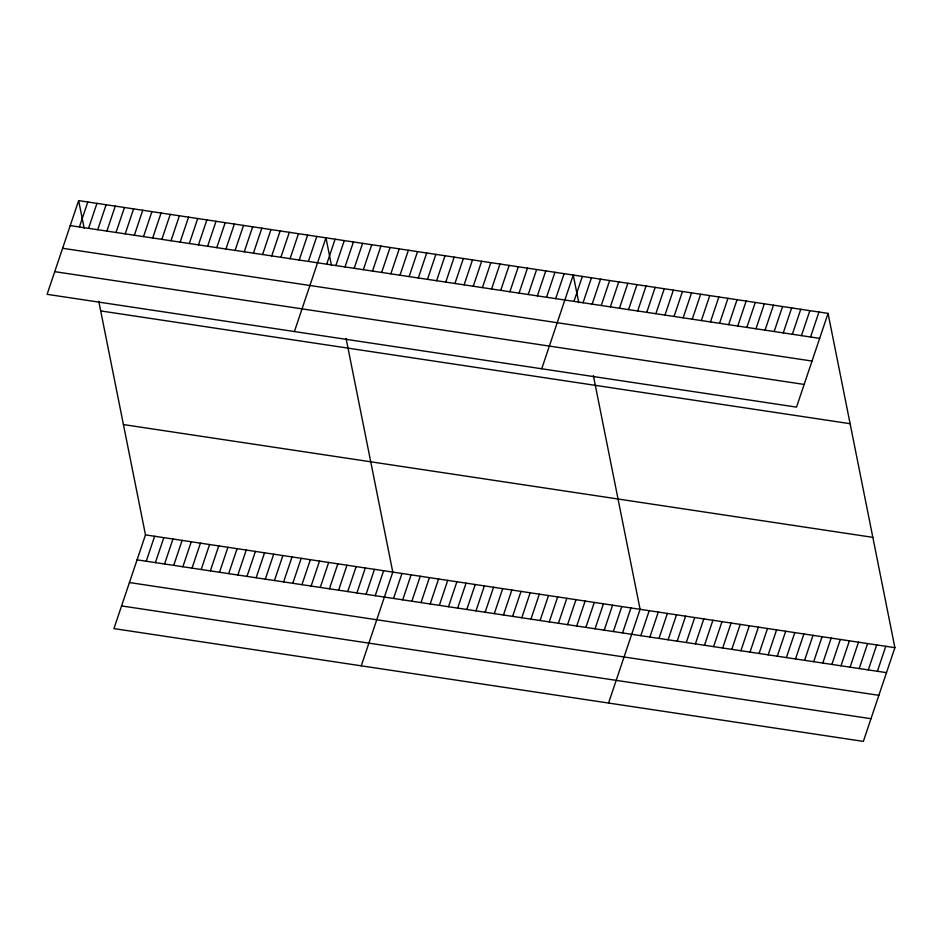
<?xml version="1.0" encoding="UTF-8"?>
<svg xmlns="http://www.w3.org/2000/svg" width="942" height="942" viewBox="0 0 942 942"><rect width="100%" height="100%" fill="white"/><g stroke="black" fill="none" stroke-linecap="round" stroke-linejoin="round"><path stroke-width="1.41" d="M78.645 200.611L47.1 294.328L796.52 407.121L828.065 313.392L78.645 200.611L84.156 228.188M79.399 226.963L87.806 201.988M88.56 228.341L96.955 203.366M97.709 229.718L106.116 204.744M106.87 231.096L115.277 206.121M116.031 232.474L124.438 207.499M125.192 233.863L133.599 208.877M134.353 235.241L142.76 210.254M143.514 236.619L151.921 211.632M152.675 237.996L161.082 213.01M161.836 239.374L170.243 214.399M170.997 240.752L179.392 215.777M180.146 242.129L188.553 217.155M189.307 243.507L197.714 218.532M198.468 244.885L206.875 219.91M207.629 246.262L216.036 221.288M216.79 247.64L225.197 222.665M225.95 249.018L234.358 224.043M235.111 250.395L243.519 225.421M98.769 301.263L145.48 534.879L113.935 628.608L863.355 741.389L894.9 647.672L828.065 313.392M244.272 251.773L252.68 226.798M146.234 561.244L154.641 536.257M253.433 253.151L261.829 228.176M155.395 562.621L163.802 537.635M262.582 254.54L270.99 229.554M164.556 563.999L172.963 539.012M271.743 255.918L280.151 230.931M173.717 565.377L182.112 540.39M280.904 257.296L289.312 232.309M182.866 566.754L191.273 541.78M290.065 258.673L298.473 233.687M192.027 568.132L200.434 543.157M299.226 260.051L307.634 235.076M201.188 569.51L209.595 544.535M308.387 261.429L316.795 236.454M210.349 570.887L218.756 545.913M294.41 331.549L325.956 237.831L331.466 265.409M219.51 572.265L227.917 547.29M326.709 264.184L335.105 239.209M228.67 573.643L237.078 548.668M335.858 265.562L344.266 240.587M237.831 575.02L246.239 550.046M345.019 266.939L353.427 241.964M246.992 576.398L255.4 551.423M354.18 268.317L362.588 243.342M256.153 577.776L264.549 552.801M363.341 269.695L371.749 244.72M265.303 579.153L273.71 554.179M372.502 271.072L380.909 246.097M274.463 580.543L282.871 555.556M381.663 272.45L390.07 247.475M283.624 581.92L292.032 556.934M390.824 273.828L399.231 248.853M292.785 583.298L301.193 558.312M399.985 275.217L408.392 250.231M301.946 584.676L310.354 559.689M409.146 276.595L417.542 251.608M311.107 586.054L319.515 561.079M418.295 277.972L426.702 252.986M320.268 587.431L328.676 562.456M427.456 279.35L435.863 254.364M329.429 588.809L337.825 563.834M436.617 280.728L445.024 255.753M338.578 590.187L346.986 565.212M445.778 282.105L454.185 257.131M347.739 591.564L356.147 566.589M454.939 283.483L463.346 258.508M356.9 592.942L365.308 567.967M464.1 284.861L472.507 259.886M366.061 594.32L374.469 569.345M473.261 286.238L481.668 261.264M375.222 595.697L383.63 570.722M482.422 287.616L490.829 262.641M361.245 665.829L392.79 572.1L346.079 338.484M491.583 288.994L499.978 264.019M393.544 598.453L401.951 573.478M500.732 290.371L509.139 265.397M402.705 599.83L411.112 574.856M509.893 291.749L518.3 266.774M411.866 601.22L420.262 576.233M519.054 293.127L527.461 268.152M421.015 602.597L429.422 577.611M528.215 294.516L536.622 269.53M430.176 603.975L438.583 578.989M537.376 295.894L545.783 270.907M439.337 605.353L447.744 580.366M546.537 297.272L554.944 272.285M448.498 606.73L456.905 581.756M555.698 298.649L564.105 273.663M457.659 608.108L466.066 583.133M541.721 368.769L573.254 275.052L578.777 302.629M466.82 609.486L475.227 584.511M573.949 301.393L582.356 276.418M475.981 610.863L484.388 585.889M583.051 302.759L591.458 277.784M485.142 612.241L493.549 587.266M592.153 304.136L600.56 279.15M494.303 613.619L502.698 588.644M601.255 305.502L609.662 280.528M503.452 614.996L511.859 590.022M610.357 306.868L618.764 281.894M512.613 616.374L521.02 591.399M619.459 308.246L627.855 283.259M521.774 617.752L530.181 592.777M628.549 309.612L636.957 284.637M530.935 619.129L539.342 594.155M637.652 310.978L646.059 286.003M540.096 620.507L548.503 595.532M646.754 312.355L655.161 287.369M549.257 621.897L557.664 596.91M655.856 313.721L664.263 288.747M558.418 623.274L566.825 598.288M664.958 315.087L673.365 290.112M567.579 624.652L575.974 599.665M674.06 316.453L682.455 291.478M576.728 626.03L585.135 601.043M683.15 317.831L691.558 292.856M585.889 627.407L594.296 602.433M692.252 319.197L700.66 294.222M595.05 628.785L603.457 603.81M701.354 320.563L709.762 295.588M604.211 630.163L612.618 605.188M710.456 321.94L718.864 296.954M613.372 631.54L621.779 606.566M719.558 323.306L727.966 298.331M622.532 632.918L630.94 607.943M728.661 324.672L737.056 299.697M608.556 703.05L640.101 609.321L593.389 375.705M737.751 326.05L746.158 301.063M640.796 635.662L649.203 610.687M746.853 327.416L755.26 302.441M649.886 637.039L658.293 612.064M755.955 328.782L764.362 303.807M658.988 638.405L667.395 613.43M765.057 330.159L773.464 305.173M668.09 639.771L676.497 614.796M774.159 331.525L782.567 306.55M677.192 641.149L685.599 616.162M783.261 332.891L791.657 307.916M686.294 642.515L694.701 617.54M792.352 334.257L800.759 309.282M695.396 643.881L703.804 618.906M801.454 335.635L809.861 310.66M704.486 645.258L712.894 620.272M810.556 337L818.963 312.026M713.589 646.624L721.996 621.649M722.691 647.99L731.098 623.015M731.793 649.368L740.2 624.381M740.895 650.734L749.302 625.759M749.997 652.099L758.404 627.125M759.087 653.465L767.494 628.491M768.189 654.843L776.597 629.868M777.291 656.209L785.699 631.234M786.393 657.575L794.801 632.6M795.495 658.953L803.903 633.966M804.598 660.318L813.005 635.344M813.688 661.684L822.095 636.71M822.79 663.062L831.197 638.075M831.892 664.428L840.299 639.453M840.994 665.794L849.401 640.819M850.096 667.172L858.503 642.185M859.198 668.537L867.606 643.563M868.288 669.903L876.696 644.929M877.391 671.269L885.798 646.294M70.238 225.585L819.658 338.366M62.596 248.276L812.028 361.057M54.73 271.649L804.15 384.43M100.7 310.919L850.12 423.7M123.426 424.571L872.845 537.352M145.48 534.879L894.9 647.672M137.073 559.854L886.493 672.647M129.443 582.545L878.862 695.326M121.577 605.918L870.997 718.711"/></g></svg>
